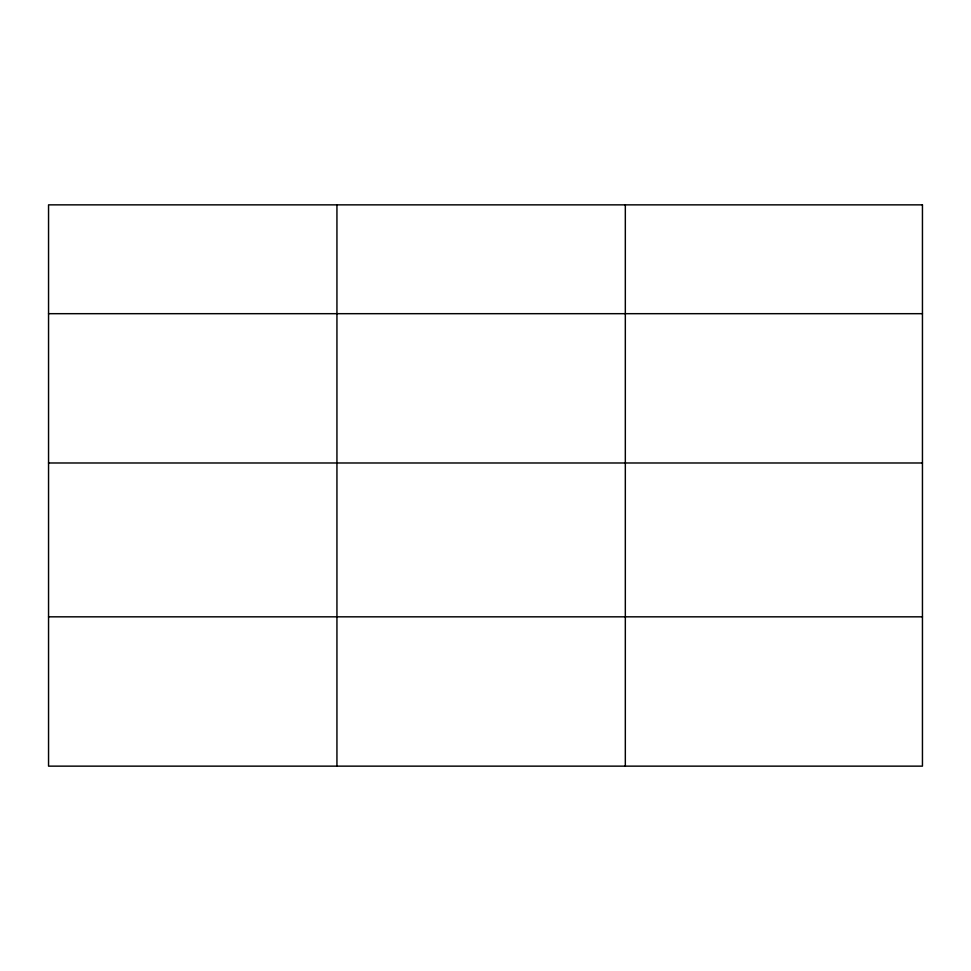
<?xml version="1.0" encoding="UTF-8"?>
<svg xmlns="http://www.w3.org/2000/svg" width="971" height="971" viewBox="0 0 971 971"><rect width="100%" height="100%" fill="white"/><g stroke="black" fill="none" stroke-linecap="round" stroke-linejoin="round"><path stroke-width="1.46" d="M48.55 313.682L922.45 313.682M48.55 462.985L922.45 462.985M48.55 616.828L922.45 616.828M625.324 204.857L625.324 766.143M336.937 204.857L336.937 766.143M922.45 204.857L48.55 204.857L48.55 766.143L922.45 766.143L922.45 204.857"/></g></svg>
